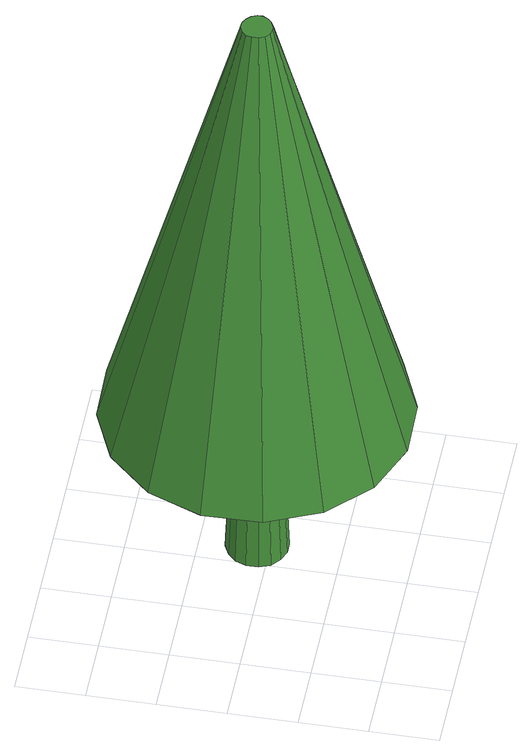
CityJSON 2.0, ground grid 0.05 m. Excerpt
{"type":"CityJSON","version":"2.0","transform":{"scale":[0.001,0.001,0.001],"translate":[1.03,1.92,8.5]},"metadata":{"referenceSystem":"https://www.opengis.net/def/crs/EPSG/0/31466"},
"CityObjects":{
"tree1":{"type":"SolitaryVegetationObject","attributes":{"name":"Tree1","LandElementProperties.state":"existing","LandElementProperties.material":"vegetation","function":"LOD3","species":"9999"},"geometry":[{"type":"MultiSurface","lod":"3","boundaries":[[[0,1,2,3,4,5,6,7,8,9,10,11,12,13,14,15]],[[16,3,2,17]],[[18,4,3,16]],[[19,5,4,18]],[[20,6,5,19]],[[21,8,7,22]],[[23,9,8,21]],[[24,10,9,23]],[[25,11,10,24]],[[26,12,11,25]],[[27,13,12,26]],[[28,14,13,27]],[[29,15,14,28]],[[30,0,15,29]],[[31,1,0,30]],[[17,2,1,31]],[[18,16,17,31,30,29,28,27,26,25,24,23,21,22,20,19]],[[22,7,6,20]],[[32,33,34,35,36,37,38,39,40,41,42,43,44,45,46,47]],[[48,35,34,49]],[[50,36,35,48]],[[51,37,36,50]],[[52,38,37,51]],[[53,39,38,52]],[[54,40,39,53]],[[55,41,40,54]],[[56,42,41,55]],[[57,43,42,56]],[[58,44,43,57]],[[59,45,44,58]],[[60,46,45,59]],[[61,47,46,60]],[[62,32,47,61]],[[63,33,32,62]],[[49,34,33,63]],[[50,48,49,63,62,61,60,59,58,57,56,55,54,53,52,51]]]}]}
},
"vertices":[
[117,121,502],[113,119,502],[110,116,502],[109,112,502],[109,107,502],[111,103,502],[114,100,502],[118,99,502],[122,99,502],[126,101,502],[129,104,502],[131,108,502],[131,112,502],[129,116,502],[126,119,502],[122,121,502],[10,130,130],[26,170,130],[11,86,130],[28,46,130],[59,16,130],[143,1,130],[99,0,130],[183,18,130],[213,49,130],[229,89,130],[229,133,130],[212,173,130],[180,203,130],[140,220,130],[96,219,130],[56,202,130],[117,124,186],[111,122,186],[107,118,186],[105,112,186],[105,107,186],[107,101,186],[112,97,186],[117,95,186],[123,95,186],[128,98,186],[132,102,186],[134,107,186],[134,113,186],[132,118,186],[128,122,186],[122,124,186],[98,114,0],[101,122,0],[98,105,0],[101,97,0],[108,91,0],[116,88,0],[124,88,0],[132,91,0],[138,98,0],[142,106,0],[142,114,0],[138,122,0],[132,128,0],[124,132,0],[115,132,0],[107,128,0]
]}
